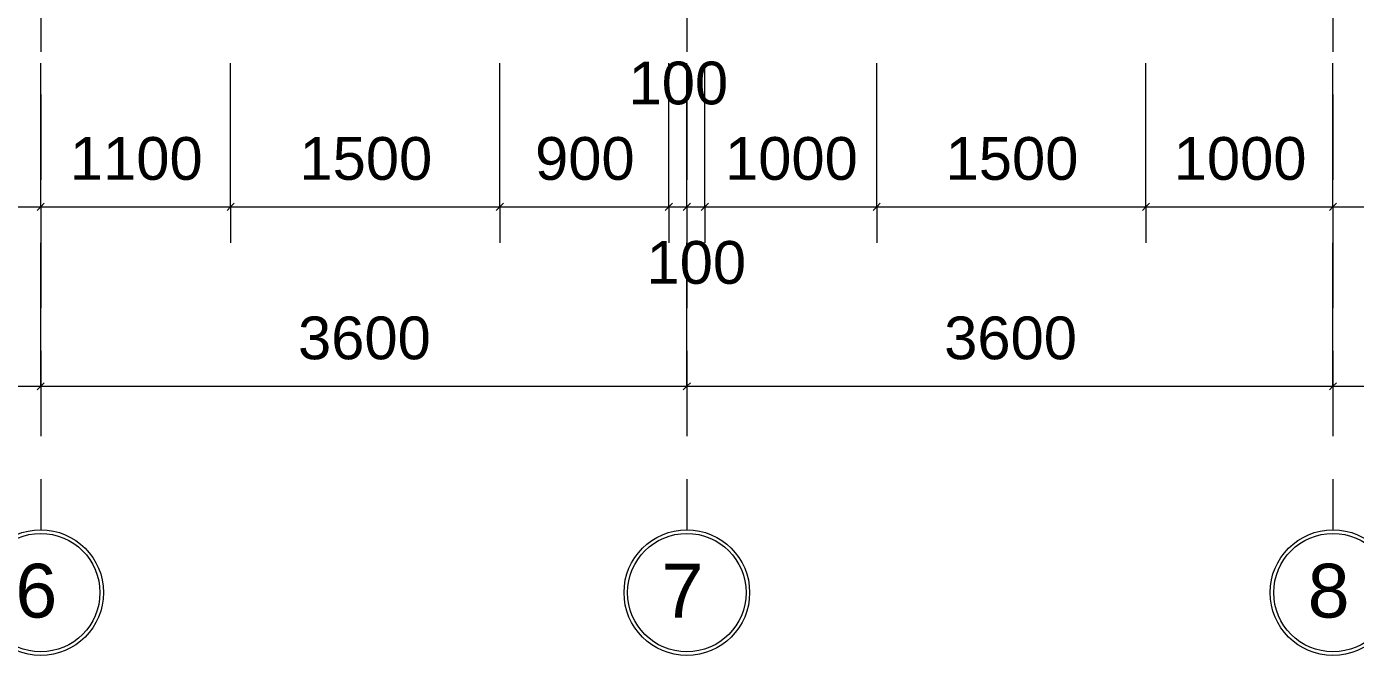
# Model space of a CAD drawing. Header units: millimetres. Extents: x -20510 to 108935, y -243239 to 20306.
# Drawn here: x 18771 to 26175, y -3700 to -196 of the extents above; entities that cross this region are included whole.
import ezdxf

# ---------------------------------------------------------------- set-up
doc = ezdxf.new("R2010")
doc.units = ezdxf.units.MM
doc.linetypes.add('Hidden', pattern=[714.375, 476.25, -238.125])
for name, color, linetype, lineweight in [('A-ANNO-DIMS', 1, 'Continuous', 9), ('A-ANNO-DIMS-100', 1, 'Continuous', 9), ('S-GRID', 1, 'Continuous', 9), ('S-GRID-IDEN', 1, 'Continuous', 9)]:
    doc.layers.add(name, color=color, linetype=linetype, lineweight=lineweight)
doc.styles.add('Arial_2', font='arial.ttf', dxfattribs={"height": 300})
doc.styles.add('Arial_5', font='arial.ttf', dxfattribs={"height": 238.125})
doc.dimstyles.new('SecretInternalLinAngDimStyle5p4736185', dxfattribs={"dimscale": 304.8, "dimtxt": 242.94927, "dimasz": 0.130208, "dimexe": 0.656168, "dimexo": 0.0625, "dimgap": 0.260417, "dimtad": 1, "dimdec": 0, "dimrnd": 100, "dimzin": 0, "dimdsep": 46, "dimtxsty": 'Arial_5', "dimblk1": 'OBLIQUE', "dimblk2": 'OBLIQUE', "dimsah": 1, "dimcen": 0.09, "dimdle": 0.492126, "dimazin": 0, "dimtfac": 1, "dimtdec": 4, "dimtix": 1, "dimtmove": 0, "dimatfit": 3, "dimfxl": 2.624672, "dimfxlon": 1, "dimtvp": 1, "dimtolj": 1, "dimtzin": 0, "dimarcsym": 2})
doc.dimstyles.new('SecretInternalLinAngDimStyle5p4736185_1', dxfattribs={"dimscale": 304.8, "dimtxt": 242.94927, "dimasz": 0.130208, "dimexe": 0.656168, "dimexo": 0.0625, "dimgap": 0.260417, "dimtad": 1, "dimdec": 0, "dimrnd": 100, "dimzin": 0, "dimdsep": 46, "dimtxsty": 'Arial_5', "dimblk1": 'OBLIQUE', "dimblk2": 'OBLIQUE', "dimsah": 1, "dimcen": 0.09, "dimdle": 0.492126, "dimazin": 0, "dimtfac": 1, "dimtdec": 4, "dimtix": 1, "dimtmove": 2, "dimatfit": 3, "dimfxl": 2.624672, "dimfxlon": 1, "dimtvp": 1, "dimtolj": 1, "dimtzin": 0, "dimarcsym": 2})

# ---------------------------------------------------------------- blocks, each defined once
blk = doc.blocks.new('Grid - TRUC  D1-102336-01_MẶT BẰNG TẦNG 1')
at = {"layer": 'S-GRID-IDEN'}
for radius in [3.5, 3.3]:
    blk.add_circle((0, 0), radius, dxfattribs=at)
blk = doc.blocks.new('DIMBLOCK6-01_MẶT BẰNG TẦNG 1')
at = {"layer": 'A-ANNO-DIMS-100', "transparency": 16777216}
for p, q in [((15250, -2200), (15250, -1400)), ((18850, -2200), (18850, -1400)), ((15250, -2200), (15230.2, -2219.8)), ((15250, -2200), (15269.8, -2180.2)), ((15250, -2200), (18850, -2200)), ((15250, -2200), (15250, -2400)), ((18850, -2200), (18830.2, -2219.8)), ((18850, -2200), (18869.8, -2180.2)), ((18850, -2200), (18850, -2400))]:
    blk.add_line(p, q, dxfattribs=at)
at = {"layer": 'A-ANNO-DIMS-100', "color": 0, "transparency": 16777216, "insert": (16683.7, -1811.5), "char_height": 238.12, "width": 879.103, "attachment_point": 1, "line_spacing_factor": 0.941778, "style": 'Arial_5'}
blk.add_mtext('3600', dxfattribs=at)
blk = doc.blocks.new('_Oblique')
at = {"color": 0, "linetype": 'ByBlock', "lineweight": -2}
blk.add_line((-0.5, -0.5), (0.5, 0.5), dxfattribs=at)
blk = doc.blocks.new('DIMBLOCK7-01_MẶT BẰNG TẦNG 1')
at = {"layer": 'A-ANNO-DIMS-100', "transparency": 16777216}
for p, q in [((18850, -2200), (18850, -1400)), ((22450, -2200), (22450, -1400)), ((18850, -2200), (18830.2, -2219.8)), ((18850, -2200), (18869.8, -2180.2)), ((18850, -2200), (22450, -2200)), ((18850, -2200), (18850, -2400)), ((22450, -2200), (22430.2, -2219.8)), ((22450, -2200), (22469.8, -2180.2)), ((22450, -2200), (22450, -2400))]:
    blk.add_line(p, q, dxfattribs=at)
at = {"layer": 'A-ANNO-DIMS-100', "color": 0, "transparency": 16777216, "insert": (20283.7, -1811.5), "char_height": 238.12, "width": 879.103, "attachment_point": 1, "line_spacing_factor": 0.941778, "style": 'Arial_5'}
blk.add_mtext('3600', dxfattribs=at)
blk = doc.blocks.new('DIMBLOCK8-01_MẶT BẰNG TẦNG 1')
at = {"layer": 'A-ANNO-DIMS-100', "transparency": 16777216}
for p, q in [((22450, -2200), (22450, -1400)), ((26050, -2200), (26050, -1400)), ((22450, -2200), (22430.2, -2219.8)), ((22450, -2200), (22469.8, -2180.2)), ((22450, -2200), (26050, -2200)), ((22450, -2200), (22450, -2400)), ((26050, -2200), (26030.2, -2219.8)), ((26050, -2200), (26069.8, -2180.2)), ((26050, -2200), (26050, -2400))]:
    blk.add_line(p, q, dxfattribs=at)
at = {"layer": 'A-ANNO-DIMS-100', "color": 0, "transparency": 16777216, "insert": (23883.7, -1811.5), "char_height": 238.12, "width": 879.103, "attachment_point": 1, "line_spacing_factor": 0.941778, "style": 'Arial_5'}
blk.add_mtext('3600', dxfattribs=at)
blk = doc.blocks.new('DIMBLOCK9-01_MẶT BẰNG TẦNG 1')
at = {"layer": 'A-ANNO-DIMS-100', "transparency": 16777216}
for p, q in [((26050, -2200), (26050, -1400)), ((29650, -2200), (29650, -1400)), ((26050, -2200), (26030.2, -2219.8)), ((26050, -2200), (26069.8, -2180.2)), ((26050, -2200), (29650, -2200)), ((26050, -2200), (26050, -2400)), ((29650, -2200), (29630.2, -2219.8)), ((29650, -2200), (29669.8, -2180.2)), ((29650, -2200), (29650, -2400))]:
    blk.add_line(p, q, dxfattribs=at)
at = {"layer": 'A-ANNO-DIMS-100', "color": 0, "transparency": 16777216, "insert": (27483.7, -1811.5), "char_height": 238.12, "width": 879.103, "attachment_point": 1, "line_spacing_factor": 0.941778, "style": 'Arial_5'}
blk.add_mtext('3600', dxfattribs=at)
blk = doc.blocks.new('DIMBLOCK38-01_MẶT BẰNG TẦNG 1')
at = {"layer": 'A-ANNO-DIMS-100', "transparency": 16777216}
for p, q in [((17808, -1200), (17808, -400)), ((18850, -1200), (18850, -400)), ((17808, -1200), (17827.8, -1180.2)), ((18850, -1200), (18869.8, -1180.2)), ((17808, -1200), (17788.2, -1219.8)), ((17808, -1200), (18850, -1200)), ((17808, -1200), (17808, -1400)), ((18850, -1200), (18830.2, -1219.8)), ((18850, -1200), (18850, -1400))]:
    blk.add_line(p, q, dxfattribs=at)
at = {"layer": 'A-ANNO-DIMS-100', "color": 0, "transparency": 16777216, "insert": (17962.7, -811.5), "char_height": 238.12, "width": 879.103, "attachment_point": 1, "line_spacing_factor": 0.941778, "style": 'Arial_5'}
blk.add_mtext('1000', dxfattribs=at)
blk = doc.blocks.new('DIMBLOCK39-01_MẶT BẰNG TẦNG 1')
at = {"layer": 'A-ANNO-DIMS-100', "transparency": 16777216}
for p, q in [((18850, -1200), (18850, -400)), ((19908, -1200), (19908, -400)), ((18850, -1200), (18869.8, -1180.2)), ((19908, -1200), (19927.8, -1180.2)), ((18850, -1200), (18830.2, -1219.8)), ((18850, -1200), (19908, -1200)), ((18850, -1200), (18850, -1400)), ((19908, -1200), (19888.2, -1219.8)), ((19908, -1200), (19908, -1400))]:
    blk.add_line(p, q, dxfattribs=at)
at = {"layer": 'A-ANNO-DIMS-100', "color": 0, "transparency": 16777216, "insert": (19012.7, -811.5), "char_height": 238.12, "width": 879.103, "attachment_point": 1, "line_spacing_factor": 0.941778, "style": 'Arial_5'}
blk.add_mtext('1100', dxfattribs=at)
blk = doc.blocks.new('DIMBLOCK40-01_MẶT BẰNG TẦNG 1')
at = {"layer": 'A-ANNO-DIMS-100', "transparency": 16777216}
for p, q in [((19908, -1200), (19908, -400)), ((21408, -1200), (21408, -400)), ((19908, -1200), (19927.8, -1180.2)), ((21408, -1200), (21427.8, -1180.2)), ((19908, -1200), (19888.2, -1219.8)), ((19908, -1200), (21408, -1200)), ((19908, -1200), (19908, -1400)), ((21408, -1200), (21388.2, -1219.8)), ((21408, -1200), (21408, -1400))]:
    blk.add_line(p, q, dxfattribs=at)
at = {"layer": 'A-ANNO-DIMS-100', "color": 0, "transparency": 16777216, "insert": (20291.7, -811.5), "char_height": 238.12, "width": 879.103, "attachment_point": 1, "line_spacing_factor": 0.941778, "style": 'Arial_5'}
blk.add_mtext('1500', dxfattribs=at)
blk = doc.blocks.new('DIMBLOCK41-01_MẶT BẰNG TẦNG 1')
at = {"layer": 'A-ANNO-DIMS-100', "transparency": 16777216}
for p, q in [((21408, -1200), (21408, -400)), ((22350, -1200), (22350, -400)), ((21408, -1200), (21427.8, -1180.2)), ((22350, -1200), (22369.8, -1180.2)), ((21408, -1200), (21388.2, -1219.8)), ((21408, -1200), (22350, -1200)), ((21408, -1200), (21408, -1400)), ((22350, -1200), (22330.2, -1219.8)), ((22350, -1200), (22350, -1400))]:
    blk.add_line(p, q, dxfattribs=at)
at = {"layer": 'A-ANNO-DIMS-100', "color": 0, "transparency": 16777216, "insert": (21604.3, -811.5), "char_height": 238.12, "width": 659.327, "attachment_point": 1, "line_spacing_factor": 0.941778, "style": 'Arial_5'}
blk.add_mtext('900', dxfattribs=at)
blk = doc.blocks.new('DIMBLOCK42-01_MẶT BẰNG TẦNG 1')
at = {"layer": 'A-ANNO-DIMS-100', "transparency": 16777216}
for p, q in [((22350, -1200), (22350, -400)), ((22450, -1200), (22450, -400)), ((22350, -1200), (22369.8, -1180.2)), ((22450, -1200), (22469.8, -1180.2)), ((22350, -1200), (22330.2, -1219.8)), ((22350, -1200), (22450, -1200)), ((22350, -1200), (22350, -1400)), ((22450, -1200), (22430.2, -1219.8)), ((22450, -1200), (22450, -1400))]:
    blk.add_line(p, q, dxfattribs=at)
at = {"layer": 'A-ANNO-DIMS-100', "color": 0, "transparency": 16777216, "insert": (22125.3, -390.9), "char_height": 238.12, "width": 659.327, "attachment_point": 1, "line_spacing_factor": 0.941778, "style": 'Arial_5'}
blk.add_mtext('100', dxfattribs=at)
blk = doc.blocks.new('DIMBLOCK43-01_MẶT BẰNG TẦNG 1')
at = {"layer": 'A-ANNO-DIMS-100', "transparency": 16777216}
for p, q in [((22450, -1200), (22450, -400)), ((22550, -1200), (22550, -400)), ((22450, -1200), (22469.8, -1180.2)), ((22550, -1200), (22569.8, -1180.2)), ((22450, -1200), (22430.2, -1219.8)), ((22450, -1200), (22550, -1200)), ((22450, -1200), (22450, -1400)), ((22550, -1200), (22530.2, -1219.8)), ((22550, -1200), (22550, -1400))]:
    blk.add_line(p, q, dxfattribs=at)
at = {"layer": 'A-ANNO-DIMS-100', "color": 0, "transparency": 16777216, "insert": (22225.3, -1390.9), "char_height": 238.12, "width": 659.327, "attachment_point": 1, "line_spacing_factor": 0.941778, "style": 'Arial_5'}
blk.add_mtext('100', dxfattribs=at)
blk = doc.blocks.new('DIMBLOCK44-01_MẶT BẰNG TẦNG 1')
at = {"layer": 'A-ANNO-DIMS-100', "transparency": 16777216}
for p, q in [((22550, -1200), (22550, -400)), ((23508, -1200), (23508, -400)), ((22550, -1200), (22569.8, -1180.2)), ((23508, -1200), (23527.8, -1180.2)), ((22550, -1200), (22530.2, -1219.8)), ((22550, -1200), (23508, -1200)), ((22550, -1200), (22550, -1400)), ((23508, -1200), (23488.2, -1219.8)), ((23508, -1200), (23508, -1400))]:
    blk.add_line(p, q, dxfattribs=at)
at = {"layer": 'A-ANNO-DIMS-100', "color": 0, "transparency": 16777216, "insert": (22662.7, -811.5), "char_height": 238.12, "width": 879.103, "attachment_point": 1, "line_spacing_factor": 0.941778, "style": 'Arial_5'}
blk.add_mtext('1000', dxfattribs=at)
blk = doc.blocks.new('DIMBLOCK45-01_MẶT BẰNG TẦNG 1')
at = {"layer": 'A-ANNO-DIMS-100', "transparency": 16777216}
for p, q in [((23508, -1200), (23508, -400)), ((25008, -1200), (25008, -400)), ((23508, -1200), (23527.8, -1180.2)), ((25008, -1200), (25027.8, -1180.2)), ((23508, -1200), (23488.2, -1219.8)), ((23508, -1200), (25008, -1200)), ((23508, -1200), (23508, -1400)), ((25008, -1200), (24988.2, -1219.8)), ((25008, -1200), (25008, -1400))]:
    blk.add_line(p, q, dxfattribs=at)
at = {"layer": 'A-ANNO-DIMS-100', "color": 0, "transparency": 16777216, "insert": (23891.7, -811.5), "char_height": 238.12, "width": 879.103, "attachment_point": 1, "line_spacing_factor": 0.941778, "style": 'Arial_5'}
blk.add_mtext('1500', dxfattribs=at)
blk = doc.blocks.new('DIMBLOCK46-01_MẶT BẰNG TẦNG 1')
at = {"layer": 'A-ANNO-DIMS-100', "transparency": 16777216}
for p, q in [((25008, -1200), (25008, -400)), ((26050, -1200), (26050, -400)), ((25008, -1200), (25027.8, -1180.2)), ((26050, -1200), (26069.8, -1180.2)), ((25008, -1200), (24988.2, -1219.8)), ((25008, -1200), (26050, -1200)), ((25008, -1200), (25008, -1400)), ((26050, -1200), (26030.2, -1219.8)), ((26050, -1200), (26050, -1400))]:
    blk.add_line(p, q, dxfattribs=at)
at = {"layer": 'A-ANNO-DIMS-100', "color": 0, "transparency": 16777216, "insert": (25162.7, -811.5), "char_height": 238.12, "width": 879.103, "attachment_point": 1, "line_spacing_factor": 0.941778, "style": 'Arial_5'}
blk.add_mtext('1000', dxfattribs=at)
blk = doc.blocks.new('DIMBLOCK47-01_MẶT BẰNG TẦNG 1')
at = {"layer": 'A-ANNO-DIMS-100', "transparency": 16777216}
for p, q in [((26050, -1200), (26050, -400)), ((27108, -1200), (27108, -400)), ((26050, -1200), (26069.8, -1180.2)), ((27108, -1200), (27127.8, -1180.2)), ((26050, -1200), (26030.2, -1219.8)), ((26050, -1200), (27108, -1200)), ((26050, -1200), (26050, -1400)), ((27108, -1200), (27088.2, -1219.8)), ((27108, -1200), (27108, -1400))]:
    blk.add_line(p, q, dxfattribs=at)
at = {"layer": 'A-ANNO-DIMS-100', "color": 0, "transparency": 16777216, "insert": (26212.7, -811.5), "char_height": 238.12, "width": 879.103, "attachment_point": 1, "line_spacing_factor": 0.941778, "style": 'Arial_5'}
blk.add_mtext('1100', dxfattribs=at)

msp = doc.modelspace()

# ---------------------------------------------------------------- linework, layer by layer
at = {"layer": 'S-GRID', "linetype": 'Hidden'}
for p, q in [((18850, 18000), (18850, -3000)), ((22450, 18000), (22450, -3000)), ((26050, 18000), (26050, -3000))]:
    msp.add_line(p, q, dxfattribs=at)

# ---------------------------------------------------------------- block references
at = {"layer": 'S-GRID-IDEN', "xscale": 99.99999999999991, "yscale": 99.99999999999991, "zscale": 99.99999999999991, "rotation": 180}
for p in [(18850, -3350), (22450, -3350), (26050, -3350)]:
    msp.add_blockref('Grid - TRUC  D1-102336-01_MẶT BẰNG TẦNG 1', p, dxfattribs=at)

# ---------------------------------------------------------------- dimensions: what is measured, and where the dimension line sits
at = {"layer": 'A-ANNO-DIMS'}
for base, p1, p2, override, picture, middle in [((18850, -1200), (17808, -400), (18850, -400), {"dimpost": '<>', "dimfxl": 1041.995195}, 'DIMBLOCK38-01_MẶT BẰNG TẦNG 1', (18329, -999)), ((19908, -1200), (18850, -400), (19908, -400), {"dimpost": '<>', "dimfxl": 1058.004805}, 'DIMBLOCK39-01_MẶT BẰNG TẦNG 1', (19379, -999)), ((21408, -1200), (19908, -400), (21408, -400), {"dimpost": '<>', "dimfxl": 1500}, 'DIMBLOCK40-01_MẶT BẰNG TẦNG 1', (20658, -999)), ((22350, -1200), (21408, -400), (22350, -400), {"dimpost": '<>', "dimfxl": 941.995195}, 'DIMBLOCK41-01_MẶT BẰNG TẦNG 1', (21879, -999)), ((23508, -1200), (22550, -400), (23508, -400), {"dimpost": '<>', "dimfxl": 958.004805}, 'DIMBLOCK44-01_MẶT BẰNG TẦNG 1', (23029, -999)), ((25008, -1200), (23508, -400), (25008, -400), {"dimpost": '<>', "dimfxl": 1500}, 'DIMBLOCK45-01_MẶT BẰNG TẦNG 1', (24258, -999)), ((26050, -1200), (25008, -400), (26050, -400), {"dimpost": '<>', "dimfxl": 1041.995195}, 'DIMBLOCK46-01_MẶT BẰNG TẦNG 1', (25529, -999)), ((27108, -1200), (26050, -400), (27108, -400), {"dimpost": '<>', "dimfxl": 1058.004805}, 'DIMBLOCK47-01_MẶT BẰNG TẦNG 1', (26579, -999)), ((18850, -2200), (15250, -1400), (18850, -1400), {"dimpost": '<>', "dimfxl": 3600}, 'DIMBLOCK6-01_MẶT BẰNG TẦNG 1', (17050, -1999)), ((22450, -2200), (18850, -1400), (22450, -1400), {"dimpost": '<>', "dimfxl": 3600}, 'DIMBLOCK7-01_MẶT BẰNG TẦNG 1', (20650, -1999)), ((26050, -2200), (22450, -1400), (26050, -1400), {"dimpost": '<>', "dimfxl": 3600}, 'DIMBLOCK8-01_MẶT BẰNG TẦNG 1', (24250, -1999)), ((29650, -2200), (26050, -1400), (29650, -1400), {"dimpost": '<>', "dimfxl": 3600}, 'DIMBLOCK9-01_MẶT BẰNG TẦNG 1', (27850, -1999))]:
    dim = msp.add_linear_dim(base=base, p1=p1, p2=p2, dimstyle='SecretInternalLinAngDimStyle5p4736185', override=override, dxfattribs=at)
    dim.commit()
    dim.dimension.update_dxf_attribs({"geometry": picture, "text_midpoint": middle})
for base, p1, p2, picture, middle in [((22450, -1200), (22350, -400), (22450, -400), 'DIMBLOCK42-01_MẶT BẰNG TẦNG 1', (22454.9, -549.6)), ((22550, -1200), (22450, -400), (22550, -400), 'DIMBLOCK43-01_MẶT BẰNG TẦNG 1', (22554.9, -1549.6))]:
    dim = msp.add_linear_dim(base=base, p1=p1, p2=p2, dimstyle='SecretInternalLinAngDimStyle5p4736185_1', override={"dimpost": '<>', "dimfxl": 100}, dxfattribs=at)
    dim.commit()
    dim.dimension.update_dxf_attribs({"geometry": picture, "text_midpoint": middle, "dimtype": 160})

# ---------------------------------------------------------------- next in the draw order: texts
at = {"layer": 'S-GRID-IDEN', "char_height": 300, "width": 288.607, "attachment_point": 1, "style": 'Arial_2', "bg_fill": 3, "box_fill_scale": 1.25, "bg_fill_color": 9, "bg_fill_true_color": 13158600, "bg_fill_transparency": 0}
for s, insert in [('6', (18709.2, -3189.2)), ('7', (22309.2, -3189.2)), ('8', (25909.2, -3189.2))]:
    msp.add_mtext(s, dxfattribs=dict(at, insert=insert))

doc.saveas('drawing.dxf')
